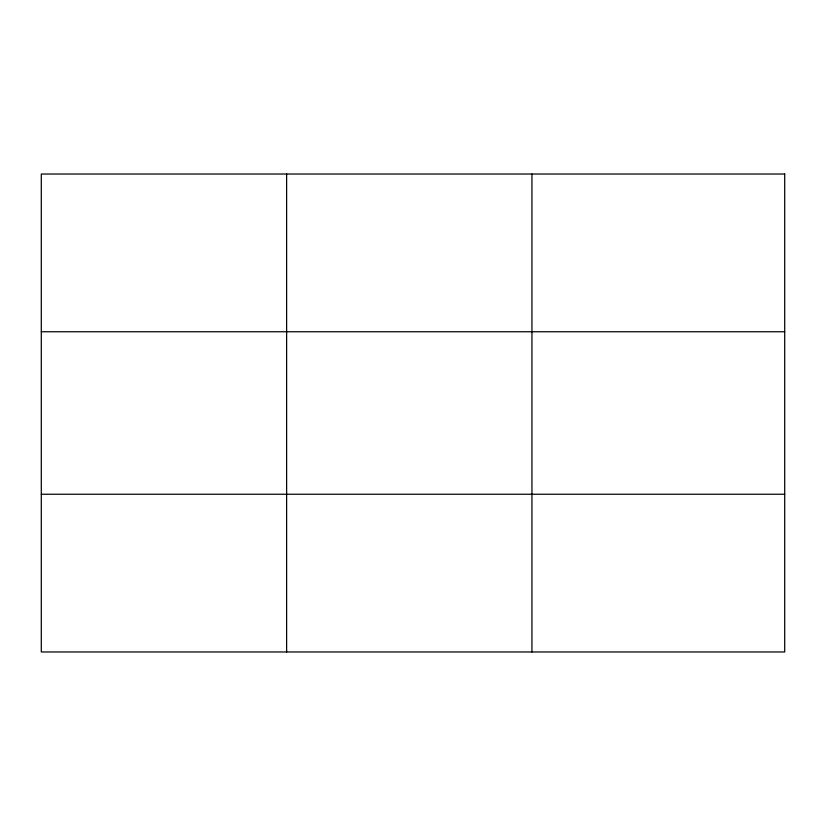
<?xml version="1.0" encoding="UTF-8"?>
<svg xmlns="http://www.w3.org/2000/svg" width="826" height="826" viewBox="0 0 826 826"><rect width="100%" height="100%" fill="white"/><g stroke="black" fill="none" stroke-linecap="round" stroke-linejoin="round"><path stroke-width="1.24" d="M286.622 174.028L286.622 651.972M531.944 174.028L531.944 651.972M41.3 331.753L784.7 331.753M41.3 494.247L784.7 494.247M784.7 174.028L784.7 651.972L41.3 651.972L41.3 174.028L784.7 174.028"/></g></svg>
